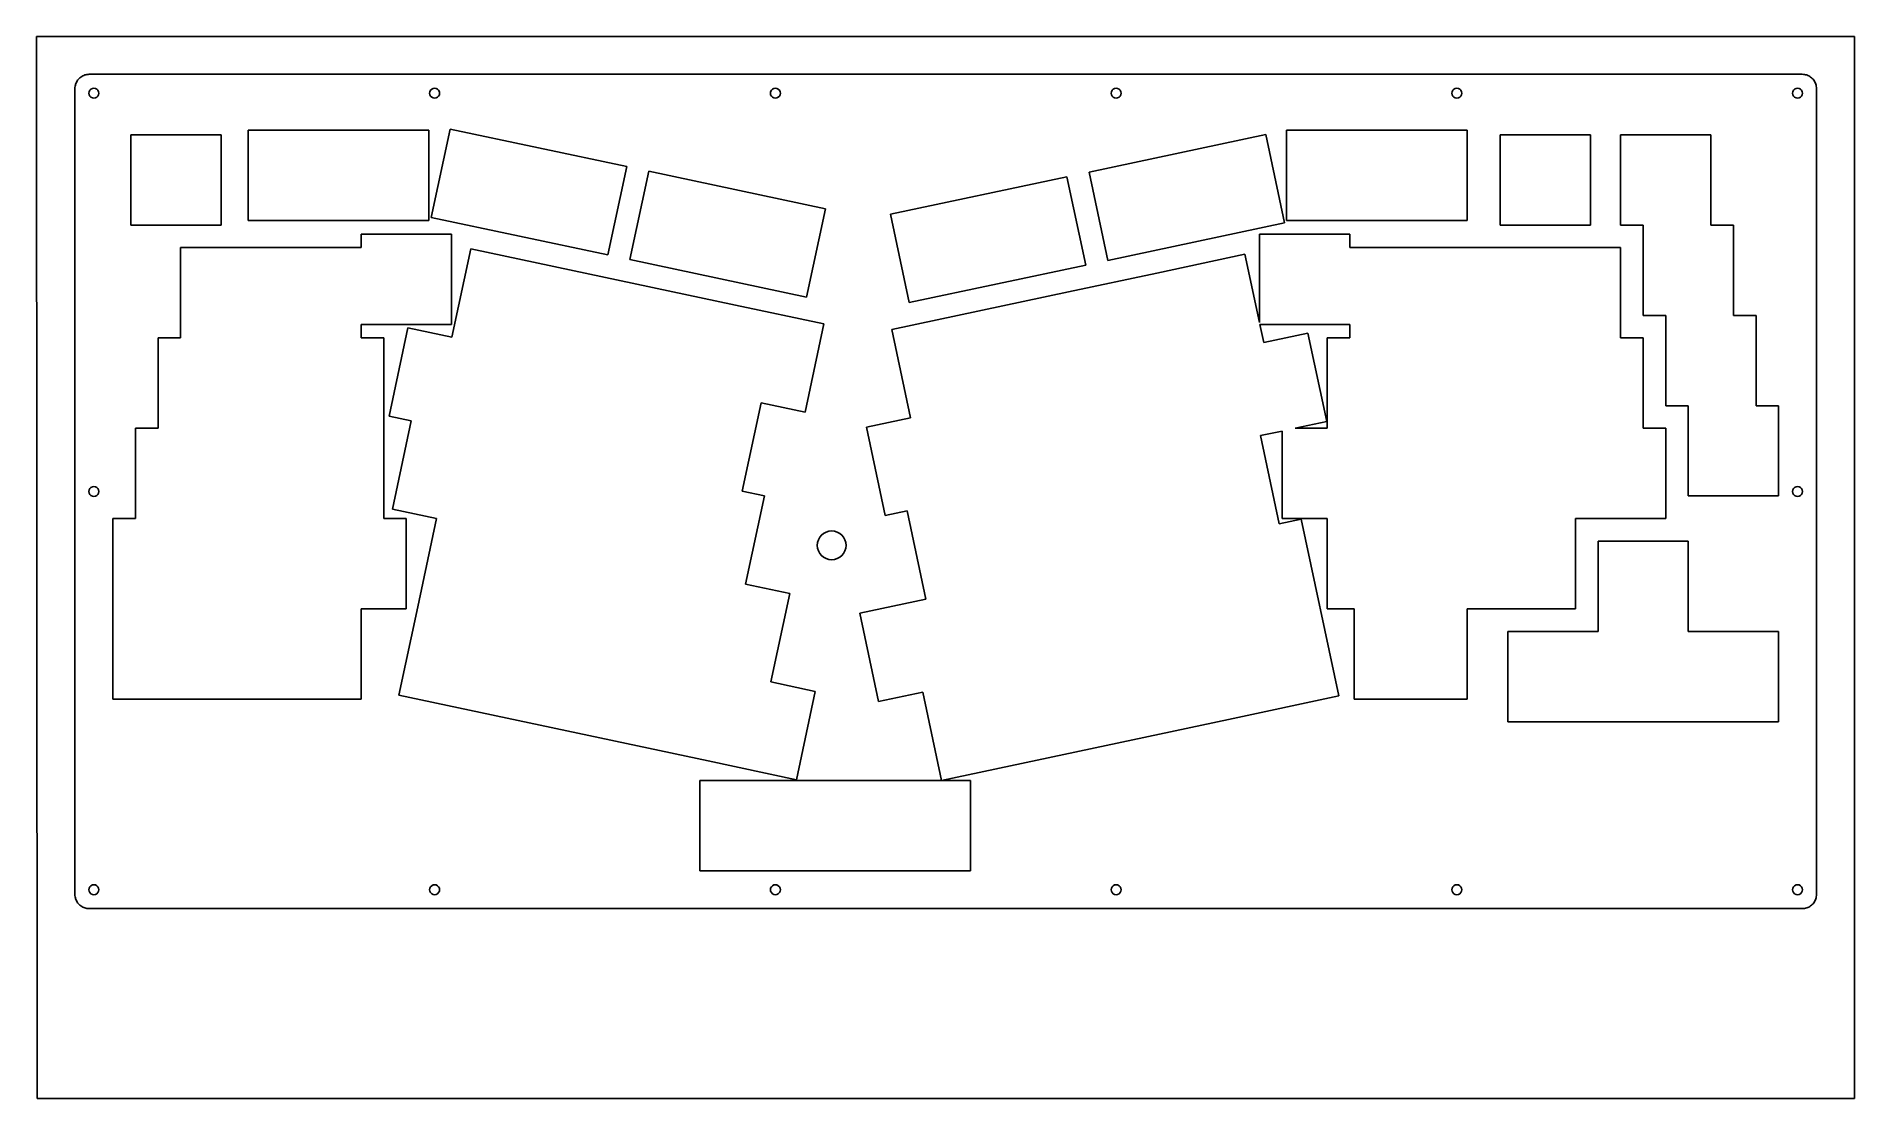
# Model space of a CAD drawing. Extents: x -8 to 376, y -40 to 184.
import ezdxf

# ---------------------------------------------------------------- set-up
doc = ezdxf.new("R2010")
doc.units = 0
doc.header["$MEASUREMENT"] = 0

msp = doc.modelspace()

# ---------------------------------------------------------------- linework, layer by layer
at = {"color": 0}
for p, q in [((-7.904915, -39.797572), (-8.046862, 184.294)), ((-8.046862, 184.294), (375.61408, 184.294)), ((375.61408, 184.294), (375.561283, -39.802893)), ((0.095085, 173.294), (0.104731, 173.53)), ((0.095085, 173.294), (0.104731, 173.53)), ((0.095085, 3.27284), (0.095085, 173.294)), ((0.095085, 3.27284), (0.095085, 173.294)), ((0.104731, 173.53), (0.130914, 173.764)), ((0.104731, 173.53), (0.130914, 173.764)), ((0.130914, 173.764), (0.177767, 173.994)), ((0.130914, 173.764), (0.177767, 173.994)), ((0.177767, 173.994), (0.241157, 174.221)), ((0.177767, 173.994), (0.241157, 174.221)), ((0.241157, 174.221), (0.323839, 174.442)), ((0.241157, 174.221), (0.323839, 174.442)), ((0.323839, 174.442), (0.421679, 174.655)), ((0.323839, 174.442), (0.421679, 174.655)), ((0.421679, 174.655), (0.537436, 174.862)), ((0.421679, 174.655), (0.537436, 174.862)), ((0.537436, 174.862), (0.666972, 175.058)), ((0.537436, 174.862), (0.666972, 175.058)), ((0.666972, 175.058), (0.813043, 175.242)), ((0.666972, 175.058), (0.813043, 175.242)), ((0.813043, 175.242), (0.972894, 175.416)), ((0.813043, 175.242), (0.972894, 175.416)), ((0.972894, 175.416), (1.14653, 175.576)), ((0.972894, 175.416), (1.14653, 175.576)), ((1.14653, 175.576), (1.33119, 175.722)), ((1.14653, 175.576), (1.33119, 175.722)), ((1.33119, 175.722), (1.52687, 175.852)), ((1.33119, 175.722), (1.52687, 175.852)), ((1.52687, 175.852), (1.73357, 175.967)), ((1.52687, 175.852), (1.73357, 175.967)), ((1.73357, 175.967), (1.94717, 176.065)), ((1.73357, 175.967), (1.94717, 176.065)), ((1.94717, 176.065), (2.16765, 176.148)), ((1.94717, 176.065), (2.16765, 176.148)), ((2.16765, 176.148), (2.39503, 176.211)), ((2.16765, 176.148), (2.39503, 176.211)), ((2.39503, 176.211), (2.62516, 176.258)), ((2.39503, 176.211), (2.62516, 176.258)), ((2.62516, 176.258), (2.85943, 176.284)), ((2.62516, 176.258), (2.85943, 176.284)), ((2.85943, 176.284), (3.09507, 176.294)), ((2.85943, 176.284), (3.09507, 176.294)), ((3.09507, 176.294), (364.568, 176.294)), ((3.09507, 176.294), (364.568, 176.294)), ((3.24528, 172.911), (3.09507, 172.619)), ((3.24528, 172.911), (3.09507, 172.619)), ((3.47817, 173.144), (3.24528, 172.911)), ((3.47817, 173.144), (3.24528, 172.911)), ((3.77031, 173.294), (3.47817, 173.144)), ((3.77031, 173.294), (3.47817, 173.144)), ((4.09554, 173.343), (3.77031, 173.294)), ((4.09554, 173.343), (3.77031, 173.294)), ((4.41935, 173.294), (4.09554, 173.343)), ((4.41935, 173.294), (4.09554, 173.343)), ((4.7129, 173.144), (4.41935, 173.294)), ((4.7129, 173.144), (4.41935, 173.294)), ((4.94439, 172.911), (4.7129, 173.144)), ((4.94439, 172.911), (4.7129, 173.144)), ((5.09323, 172.619), (4.94439, 172.911)), ((5.09323, 172.619), (4.94439, 172.911)), ((75.1403, 172.911), (74.9914, 172.619)), ((75.1403, 172.911), (74.9914, 172.619)), ((75.3731, 173.144), (75.1403, 172.911)), ((75.3731, 173.144), (75.1403, 172.911)), ((75.6652, 173.294), (75.3731, 173.144)), ((75.6652, 173.294), (75.3731, 173.144)), ((75.989, 173.343), (75.6652, 173.294)), ((75.989, 173.343), (75.6652, 173.294)), ((76.3143, 173.294), (75.989, 173.343)), ((76.3143, 173.294), (75.989, 173.343)), ((76.6064, 173.144), (76.3143, 173.294)), ((76.6064, 173.144), (76.3143, 173.294)), ((76.8396, 172.911), (76.6064, 173.144)), ((76.8396, 172.911), (76.6064, 173.144)), ((76.9881, 172.619), (76.8396, 172.911)), ((76.9881, 172.619), (76.8396, 172.911)), ((147.034, 172.911), (146.885, 172.619)), ((147.034, 172.911), (146.885, 172.619)), ((147.267, 173.144), (147.034, 172.911)), ((147.267, 173.144), (147.034, 172.911)), ((147.559, 173.294), (147.267, 173.144)), ((147.559, 173.294), (147.267, 173.144)), ((147.884, 173.343), (147.559, 173.294)), ((147.884, 173.343), (147.559, 173.294)), ((148.208, 173.294), (147.884, 173.343)), ((148.208, 173.294), (147.884, 173.343)), ((148.501, 173.144), (148.208, 173.294)), ((148.501, 173.144), (148.208, 173.294)), ((148.733, 172.911), (148.501, 173.144)), ((148.733, 172.911), (148.501, 173.144)), ((148.883, 172.619), (148.733, 172.911)), ((148.883, 172.619), (148.733, 172.911)), ((218.929, 172.911), (218.78, 172.619)), ((218.929, 172.911), (218.78, 172.619)), ((219.162, 173.144), (218.929, 172.911)), ((219.162, 173.144), (218.929, 172.911)), ((219.454, 173.294), (219.162, 173.144)), ((219.454, 173.294), (219.162, 173.144)), ((219.779, 173.343), (219.454, 173.294)), ((219.779, 173.343), (219.454, 173.294)), ((220.103, 173.294), (219.779, 173.343)), ((220.103, 173.294), (219.779, 173.343)), ((220.396, 173.144), (220.103, 173.294)), ((220.396, 173.144), (220.103, 173.294)), ((220.628, 172.911), (220.396, 173.144)), ((220.628, 172.911), (220.396, 173.144)), ((220.777, 172.619), (220.628, 172.911)), ((220.777, 172.619), (220.628, 172.911)), ((290.824, 172.911), (290.675, 172.619)), ((290.824, 172.911), (290.675, 172.619)), ((291.057, 173.144), (290.824, 172.911)), ((291.057, 173.144), (290.824, 172.911)), ((291.349, 173.294), (291.057, 173.144)), ((291.349, 173.294), (291.057, 173.144)), ((291.673, 173.343), (291.349, 173.294)), ((291.673, 173.343), (291.349, 173.294)), ((291.998, 173.294), (291.673, 173.343)), ((291.998, 173.294), (291.673, 173.343)), ((292.29, 173.144), (291.998, 173.294)), ((292.29, 173.144), (291.998, 173.294)), ((292.523, 172.911), (292.29, 173.144)), ((292.523, 172.911), (292.29, 173.144)), ((292.672, 172.619), (292.523, 172.911)), ((292.672, 172.619), (292.523, 172.911)), ((362.719, 172.911), (362.571, 172.619)), ((362.719, 172.911), (362.571, 172.619)), ((362.952, 173.144), (362.719, 172.911)), ((362.952, 173.144), (362.719, 172.911)), ((363.245, 173.294), (362.952, 173.144)), ((363.245, 173.294), (362.952, 173.144)), ((363.569, 173.343), (363.245, 173.294)), ((363.569, 173.343), (363.245, 173.294)), ((363.894, 173.294), (363.569, 173.343)), ((363.894, 173.294), (363.569, 173.343)), ((364.187, 173.144), (363.894, 173.294)), ((364.187, 173.144), (363.894, 173.294)), ((364.419, 172.911), (364.187, 173.144)), ((364.419, 172.911), (364.187, 173.144)), ((364.568, 172.619), (364.419, 172.911)), ((364.568, 172.619), (364.419, 172.911)), ((364.568, 176.294), (364.804, 176.284)), ((364.568, 176.294), (364.804, 176.284)), ((364.804, 176.284), (365.037, 176.258)), ((364.804, 176.284), (365.037, 176.258)), ((365.037, 176.258), (365.27, 176.211)), ((365.037, 176.258), (365.27, 176.211)), ((365.27, 176.211), (365.495, 176.148)), ((365.27, 176.211), (365.495, 176.148)), ((365.495, 176.148), (365.718, 176.065)), ((365.495, 176.148), (365.718, 176.065)), ((365.718, 176.065), (365.933, 175.967)), ((365.718, 176.065), (365.933, 175.967)), ((365.933, 175.967), (366.134, 175.852)), ((365.933, 175.967), (366.134, 175.852)), ((366.134, 175.852), (366.332, 175.722)), ((366.134, 175.852), (366.332, 175.722)), ((366.332, 175.722), (366.518, 175.576)), ((366.332, 175.722), (366.518, 175.576)), ((366.518, 175.576), (366.688, 175.416)), ((366.518, 175.576), (366.688, 175.416)), ((366.688, 175.416), (366.85, 175.242)), ((366.688, 175.416), (366.85, 175.242)), ((366.85, 175.242), (366.995, 175.058)), ((366.85, 175.242), (366.995, 175.058)), ((366.995, 175.058), (367.125, 174.862)), ((366.995, 175.058), (367.125, 174.862)), ((367.125, 174.862), (367.242, 174.655)), ((367.125, 174.862), (367.242, 174.655)), ((367.242, 174.655), (367.34, 174.442)), ((367.242, 174.655), (367.34, 174.442)), ((367.34, 174.442), (367.422, 174.221)), ((367.34, 174.442), (367.422, 174.221)), ((367.422, 174.221), (367.485, 173.994)), ((367.422, 174.221), (367.485, 173.994)), ((367.485, 173.994), (367.531, 173.764)), ((367.485, 173.994), (367.531, 173.764)), ((367.531, 173.764), (367.559, 173.53)), ((367.531, 173.764), (367.559, 173.53)), ((367.559, 173.53), (367.57, 173.294)), ((367.559, 173.53), (367.57, 173.294)), ((367.57, 173.294), (367.57, 3.27284)), ((367.57, 173.294), (367.57, 3.27284)), ((3.09507, 172.619), (3.04409, 172.293)), ((3.09507, 172.619), (3.04409, 172.293)), ((3.04409, 172.293), (3.09507, 171.97)), ((3.04409, 172.293), (3.09507, 171.97)), ((3.09507, 171.97), (3.24528, 171.676)), ((3.09507, 171.97), (3.24528, 171.676)), ((3.24528, 171.676), (3.47817, 171.444)), ((3.24528, 171.676), (3.47817, 171.444)), ((3.47817, 171.444), (3.77031, 171.296)), ((3.47817, 171.444), (3.77031, 171.296)), ((3.77031, 171.296), (4.09554, 171.243)), ((3.77031, 171.296), (4.09554, 171.243)), ((4.09554, 171.243), (4.41935, 171.296)), ((4.09554, 171.243), (4.41935, 171.296)), ((4.41935, 171.296), (4.7129, 171.444)), ((4.41935, 171.296), (4.7129, 171.444)), ((4.7129, 171.444), (4.94439, 171.676)), ((4.7129, 171.444), (4.94439, 171.676)), ((4.94439, 171.676), (5.09323, 171.97)), ((4.94439, 171.676), (5.09323, 171.97)), ((5.14558, 172.293), (5.09323, 172.619)), ((5.14558, 172.293), (5.09323, 172.619)), ((5.09323, 171.97), (5.14558, 172.293)), ((5.09323, 171.97), (5.14558, 172.293)), ((74.9914, 172.619), (74.9392, 172.293)), ((74.9914, 172.619), (74.9392, 172.293)), ((74.9392, 172.293), (74.9914, 171.97)), ((74.9392, 172.293), (74.9914, 171.97)), ((74.9914, 171.97), (75.1403, 171.676)), ((74.9914, 171.97), (75.1403, 171.676)), ((75.1403, 171.676), (75.3731, 171.444)), ((75.1403, 171.676), (75.3731, 171.444)), ((75.3731, 171.444), (75.6652, 171.296)), ((75.3731, 171.444), (75.6652, 171.296)), ((75.6652, 171.296), (75.989, 171.243)), ((75.6652, 171.296), (75.989, 171.243)), ((75.989, 171.243), (76.3143, 171.296)), ((75.989, 171.243), (76.3143, 171.296)), ((76.3143, 171.296), (76.6064, 171.444)), ((76.3143, 171.296), (76.6064, 171.444)), ((76.6064, 171.444), (76.8396, 171.676)), ((76.6064, 171.444), (76.8396, 171.676)), ((76.8396, 171.676), (76.9881, 171.97)), ((76.8396, 171.676), (76.9881, 171.97)), ((77.0393, 172.293), (76.9881, 172.619)), ((77.0393, 172.293), (76.9881, 172.619)), ((76.9881, 171.97), (77.0393, 172.293)), ((76.9881, 171.97), (77.0393, 172.293)), ((146.885, 172.619), (146.834, 172.293)), ((146.885, 172.619), (146.834, 172.293)), ((146.834, 172.293), (146.885, 171.97)), ((146.834, 172.293), (146.885, 171.97)), ((146.885, 171.97), (147.034, 171.676)), ((146.885, 171.97), (147.034, 171.676)), ((147.034, 171.676), (147.267, 171.444)), ((147.034, 171.676), (147.267, 171.444)), ((147.267, 171.444), (147.559, 171.296)), ((147.267, 171.444), (147.559, 171.296)), ((147.559, 171.296), (147.884, 171.243)), ((147.559, 171.296), (147.884, 171.243)), ((147.884, 171.243), (148.208, 171.296)), ((147.884, 171.243), (148.208, 171.296)), ((148.208, 171.296), (148.501, 171.444)), ((148.208, 171.296), (148.501, 171.444)), ((148.501, 171.444), (148.733, 171.676)), ((148.501, 171.444), (148.733, 171.676)), ((148.733, 171.676), (148.883, 171.97)), ((148.733, 171.676), (148.883, 171.97)), ((148.934, 172.293), (148.883, 172.619)), ((148.934, 172.293), (148.883, 172.619)), ((148.883, 171.97), (148.934, 172.293)), ((148.883, 171.97), (148.934, 172.293)), ((218.78, 172.619), (218.729, 172.293)), ((218.78, 172.619), (218.729, 172.293)), ((218.729, 172.293), (218.78, 171.97)), ((218.729, 172.293), (218.78, 171.97)), ((218.78, 171.97), (218.929, 171.676)), ((218.78, 171.97), (218.929, 171.676)), ((218.929, 171.676), (219.162, 171.444)), ((218.929, 171.676), (219.162, 171.444)), ((219.162, 171.444), (219.454, 171.296)), ((219.162, 171.444), (219.454, 171.296)), ((219.454, 171.296), (219.779, 171.243)), ((219.454, 171.296), (219.779, 171.243)), ((219.779, 171.243), (220.103, 171.296)), ((219.779, 171.243), (220.103, 171.296)), ((220.103, 171.296), (220.396, 171.444)), ((220.103, 171.296), (220.396, 171.444)), ((220.396, 171.444), (220.628, 171.676)), ((220.396, 171.444), (220.628, 171.676)), ((220.628, 171.676), (220.777, 171.97)), ((220.628, 171.676), (220.777, 171.97)), ((220.829, 172.293), (220.777, 172.619)), ((220.829, 172.293), (220.777, 172.619)), ((220.777, 171.97), (220.829, 172.293)), ((220.777, 171.97), (220.829, 172.293)), ((290.675, 172.619), (290.624, 172.293)), ((290.675, 172.619), (290.624, 172.293)), ((290.624, 172.293), (290.675, 171.97)), ((290.624, 172.293), (290.675, 171.97)), ((290.675, 171.97), (290.824, 171.676)), ((290.675, 171.97), (290.824, 171.676)), ((290.824, 171.676), (291.057, 171.444)), ((290.824, 171.676), (291.057, 171.444)), ((291.057, 171.444), (291.349, 171.296)), ((291.057, 171.444), (291.349, 171.296)), ((291.349, 171.296), (291.673, 171.243)), ((291.349, 171.296), (291.673, 171.243)), ((291.673, 171.243), (291.998, 171.296)), ((291.673, 171.243), (291.998, 171.296)), ((291.998, 171.296), (292.29, 171.444)), ((291.998, 171.296), (292.29, 171.444)), ((292.29, 171.444), (292.523, 171.676)), ((292.29, 171.444), (292.523, 171.676)), ((292.523, 171.676), (292.672, 171.97)), ((292.523, 171.676), (292.672, 171.97)), ((292.723, 172.293), (292.672, 172.619)), ((292.723, 172.293), (292.672, 172.619)), ((292.672, 171.97), (292.723, 172.293)), ((292.672, 171.97), (292.723, 172.293)), ((362.571, 172.619), (362.518, 172.293)), ((362.571, 172.619), (362.518, 172.293)), ((362.518, 172.293), (362.571, 171.97)), ((362.518, 172.293), (362.571, 171.97)), ((362.571, 171.97), (362.719, 171.676)), ((362.571, 171.97), (362.719, 171.676)), ((362.719, 171.676), (362.952, 171.444)), ((362.719, 171.676), (362.952, 171.444)), ((362.952, 171.444), (363.245, 171.296)), ((362.952, 171.444), (363.245, 171.296)), ((363.245, 171.296), (363.569, 171.243)), ((363.245, 171.296), (363.569, 171.243)), ((363.569, 171.243), (363.894, 171.296)), ((363.569, 171.243), (363.894, 171.296)), ((363.894, 171.296), (364.187, 171.444)), ((363.894, 171.296), (364.187, 171.444)), ((364.187, 171.444), (364.419, 171.676)), ((364.187, 171.444), (364.419, 171.676)), ((364.419, 171.676), (364.568, 171.97)), ((364.419, 171.676), (364.568, 171.97)), ((364.617, 172.293), (364.568, 172.619)), ((364.617, 172.293), (364.568, 172.619)), ((364.568, 171.97), (364.617, 172.293)), ((364.568, 171.97), (364.617, 172.293)), ((11.9049, 163.532), (30.9563, 163.532)), ((11.9049, 144.48), (11.9049, 163.532)), ((30.9563, 163.532), (30.9563, 144.48)), ((36.6695, 164.484), (74.7709, 164.484)), ((36.6695, 145.433), (36.6695, 164.484)), ((74.7709, 164.484), (74.7709, 145.433)), ((79.2399, 164.735), (75.2796, 146.101)), ((97.875, 160.774), (79.2399, 164.735)), ((251.343, 163.594), (214.074, 155.671)), ((255.305, 144.957), (251.343, 163.594)), ((255.744, 164.484), (293.846, 164.484)), ((255.744, 145.433), (255.744, 164.484)), ((293.846, 164.484), (293.846, 145.433)), ((300.798, 163.532), (319.849, 163.532)), ((300.798, 144.48), (300.798, 163.532)), ((319.849, 163.532), (319.849, 144.48)), ((326.228, 163.532), (326.228, 144.48)), ((345.281, 163.532), (326.228, 163.532)), ((345.281, 144.482), (345.281, 163.532)), ((116.509, 156.814), (97.875, 160.776)), ((97.875, 160.776), (97.875, 160.774)), ((112.548, 138.179), (116.509, 156.814)), ((121.167, 155.824), (117.205, 137.188)), ((158.436, 147.902), (121.167, 155.824)), ((209.418, 154.682), (172.147, 146.76)), ((213.378, 136.046), (209.418, 154.682)), ((214.074, 155.671), (218.035, 137.035)), ((75.2796, 146.101), (112.548, 138.179)), ((154.474, 129.267), (158.436, 147.902)), ((172.147, 146.76), (176.109, 128.125)), ((30.9563, 144.48), (11.9049, 144.48)), ((74.7709, 145.433), (36.6695, 145.433)), ((60.4806, 142.577), (60.4806, 139.719)), ((79.5334, 142.577), (60.4806, 142.577)), ((79.5334, 123.526), (79.5334, 142.577)), ((218.035, 137.035), (255.305, 144.957)), ((250.03, 142.577), (250.03, 123.962)), ((269.081, 142.577), (250.03, 142.577)), ((293.846, 145.433), (255.744, 145.433)), ((269.081, 139.719), (269.081, 142.577)), ((319.849, 144.48), (300.798, 144.48)), ((326.228, 144.48), (330.991, 144.48)), ((330.991, 144.48), (330.991, 125.43)), ((350.044, 144.482), (345.281, 144.482)), ((350.044, 125.432), (350.044, 144.482)), ((60.4806, 139.719), (22.3821, 139.719)), ((22.3821, 139.719), (22.3821, 120.669)), ((83.6069, 139.463), (79.6452, 120.829)), ((139.507, 127.58), (83.6069, 139.463)), ((246.978, 138.321), (228.344, 134.359)), ((250.03, 123.962), (246.978, 138.321)), ((326.231, 139.719), (269.081, 139.719)), ((326.231, 120.669), (326.231, 139.719)), ((117.205, 137.188), (154.474, 129.267)), ((194.743, 132.085), (213.378, 136.046)), ((228.344, 134.36), (209.71, 130.398)), ((228.344, 134.359), (228.344, 134.36)), ((176.109, 128.125), (194.743, 132.085)), ((158.144, 123.621), (139.507, 127.581)), ((139.507, 127.581), (139.507, 127.58)), ((209.71, 130.4), (172.441, 122.477)), ((209.71, 130.398), (209.71, 130.4)), ((60.4834, 120.669), (60.4834, 123.526)), ((60.4834, 123.526), (79.5334, 123.526)), ((70.328, 122.811), (66.3677, 104.174)), ((79.6452, 120.829), (70.328, 122.811)), ((154.182, 104.985), (158.144, 123.621)), ((250.938, 119.687), (250.122, 123.526)), ((250.122, 123.526), (269.08, 123.526)), ((269.08, 123.526), (269.08, 120.669)), ((330.991, 125.43), (335.755, 125.43)), ((335.755, 125.43), (335.755, 106.38)), ((354.806, 125.432), (350.044, 125.432)), ((354.806, 106.382), (354.806, 125.432)), ((22.3821, 120.669), (17.6196, 120.669)), ((17.6196, 120.669), (17.6196, 101.619)), ((65.2459, 120.669), (60.4834, 120.669)), ((65.2459, 82.5694), (65.2459, 120.669)), ((172.441, 122.477), (176.401, 103.843)), ((260.255, 121.667), (250.938, 119.687)), ((264.215, 103.032), (260.255, 121.667)), ((269.08, 120.669), (264.316, 120.669)), ((264.316, 120.669), (264.316, 101.619)), ((330.994, 120.669), (326.231, 120.669)), ((330.994, 101.619), (330.994, 120.669)), ((66.3677, 104.174), (71.0269, 103.185)), ((140.904, 88.3324), (144.865, 106.965)), ((144.865, 106.965), (154.182, 104.985)), ((176.401, 103.843), (167.084, 101.863)), ((335.755, 106.38), (340.516, 106.38)), ((340.516, 106.38), (340.516, 87.3305)), ((359.569, 106.382), (354.806, 106.382)), ((359.569, 87.3305), (359.569, 106.382)), ((17.6196, 101.619), (12.8571, 101.619)), ((12.8571, 101.619), (12.8571, 82.5694)), ((71.0269, 103.185), (67.0648, 84.551)), ((167.084, 101.863), (171.045, 83.228)), ((250.242, 100.061), (254.791, 101.028)), ((254.201, 81.4296), (250.242, 100.061)), ((254.791, 101.028), (254.791, 82.568)), ((257.572, 101.619), (264.215, 103.032)), ((264.316, 101.619), (257.572, 101.619)), ((335.756, 101.619), (330.994, 101.619)), ((335.756, 82.568), (335.756, 101.619)), ((3.09507, 88.6079), (3.04409, 88.284)), ((3.09507, 88.6079), (3.04409, 88.284)), ((3.04409, 88.284), (3.09507, 87.9588)), ((3.04409, 88.284), (3.09507, 87.9588)), ((3.24528, 88.9), (3.09507, 88.6079)), ((3.24528, 88.9), (3.09507, 88.6079)), ((3.47817, 89.1328), (3.24528, 88.9)), ((3.47817, 89.1328), (3.24528, 88.9)), ((3.77031, 89.2817), (3.47817, 89.1328)), ((3.77031, 89.2817), (3.47817, 89.1328)), ((4.09554, 89.3339), (3.77031, 89.2817)), ((4.09554, 89.3339), (3.77031, 89.2817)), ((4.41935, 89.2817), (4.09554, 89.3339)), ((4.41935, 89.2817), (4.09554, 89.3339)), ((4.7129, 89.1328), (4.41935, 89.2817)), ((4.7129, 89.1328), (4.41935, 89.2817)), ((4.94439, 88.9), (4.7129, 89.1328)), ((4.94439, 88.9), (4.7129, 89.1328)), ((5.09323, 88.6079), (4.94439, 88.9)), ((5.09323, 88.6079), (4.94439, 88.9)), ((5.14558, 88.284), (5.09323, 88.6079)), ((5.14558, 88.284), (5.09323, 88.6079)), ((5.09323, 87.9588), (5.14558, 88.284)), ((5.09323, 87.9588), (5.14558, 88.284)), ((145.564, 87.3428), (140.904, 88.3324)), ((362.571, 88.6079), (362.518, 88.284)), ((362.571, 88.6079), (362.518, 88.284)), ((362.518, 88.284), (362.571, 87.9588)), ((362.518, 88.284), (362.571, 87.9588)), ((362.719, 88.9), (362.571, 88.6079)), ((362.719, 88.9), (362.571, 88.6079)), ((362.952, 89.1328), (362.719, 88.9)), ((362.952, 89.1328), (362.719, 88.9)), ((363.245, 89.2817), (362.952, 89.1328)), ((363.245, 89.2817), (362.952, 89.1328)), ((363.569, 89.3339), (363.245, 89.2817)), ((363.569, 89.3339), (363.245, 89.2817)), ((363.894, 89.2817), (363.569, 89.3339)), ((363.894, 89.2817), (363.569, 89.3339)), ((364.187, 89.1328), (363.894, 89.2817)), ((364.187, 89.1328), (363.894, 89.2817)), ((364.419, 88.9), (364.187, 89.1328)), ((364.419, 88.9), (364.187, 89.1328)), ((364.568, 88.6079), (364.419, 88.9)), ((364.568, 88.6079), (364.419, 88.9)), ((364.617, 88.284), (364.568, 88.6079)), ((364.617, 88.284), (364.568, 88.6079)), ((364.568, 87.9588), (364.617, 88.284)), ((364.568, 87.9588), (364.617, 88.284)), ((3.09507, 87.9588), (3.24528, 87.6667)), ((3.09507, 87.9588), (3.24528, 87.6667)), ((3.24528, 87.6667), (3.47817, 87.4339)), ((3.24528, 87.6667), (3.47817, 87.4339)), ((3.47817, 87.4339), (3.77031, 87.285)), ((3.47817, 87.4339), (3.77031, 87.285)), ((3.77031, 87.285), (4.09554, 87.2338)), ((3.77031, 87.285), (4.09554, 87.2338)), ((4.09554, 87.2338), (4.41935, 87.285)), ((4.09554, 87.2338), (4.41935, 87.285)), ((4.41935, 87.285), (4.7129, 87.4339)), ((4.41935, 87.285), (4.7129, 87.4339)), ((4.7129, 87.4339), (4.94439, 87.6667)), ((4.7129, 87.4339), (4.94439, 87.6667)), ((4.94439, 87.6667), (5.09323, 87.9588)), ((4.94439, 87.6667), (5.09323, 87.9588)), ((67.0648, 84.551), (76.382, 82.5708)), ((141.603, 68.7091), (145.564, 87.3428)), ((340.516, 87.3305), (359.569, 87.3305)), ((362.571, 87.9588), (362.719, 87.6667)), ((362.571, 87.9588), (362.719, 87.6667)), ((362.719, 87.6667), (362.952, 87.4339)), ((362.719, 87.6667), (362.952, 87.4339)), ((362.952, 87.4339), (363.245, 87.285)), ((362.952, 87.4339), (363.245, 87.285)), ((363.245, 87.285), (363.569, 87.2338)), ((363.245, 87.285), (363.569, 87.2338)), ((363.569, 87.2338), (363.894, 87.285)), ((363.569, 87.2338), (363.894, 87.285)), ((363.894, 87.285), (364.187, 87.4339)), ((363.894, 87.285), (364.187, 87.4339)), ((364.187, 87.4339), (364.419, 87.6667)), ((364.187, 87.4339), (364.419, 87.6667)), ((364.419, 87.6667), (364.568, 87.9588)), ((364.419, 87.6667), (364.568, 87.9588)), ((12.8571, 82.5694), (8.09459, 82.5694)), ((8.09459, 82.5694), (8.09459, 44.468)), ((70.0084, 82.5694), (65.2459, 82.5694)), ((70.0084, 63.518), (70.0084, 82.5694)), ((76.382, 82.5708), (72.4214, 63.9367)), ((171.045, 83.228), (175.704, 84.2176)), ((175.704, 84.2176), (179.664, 65.5849)), ((258.859, 82.4191), (254.201, 81.4296)), ((254.791, 82.568), (264.316, 82.568)), ((266.781, 45.1499), (258.859, 82.4191)), ((264.316, 82.568), (264.316, 63.518)), ((316.706, 63.518), (316.706, 82.568)), ((316.706, 82.568), (335.756, 82.568)), ((321.466, 77.8069), (321.466, 58.7569)), ((340.519, 77.8069), (321.466, 77.8069)), ((340.519, 58.7569), (340.519, 77.8069)), ((150.92, 66.7286), (141.603, 68.7091)), ((146.958, 48.0949), (150.92, 66.7286)), ((179.664, 65.5849), (165.688, 62.6152)), ((60.4834, 44.468), (60.4834, 63.518)), ((60.4834, 63.518), (70.0084, 63.518)), ((72.4228, 63.9367), (68.4611, 45.303)), ((72.4214, 63.9367), (72.4228, 63.9367)), ((165.688, 62.6152), (169.649, 43.9787)), ((264.316, 63.518), (270.032, 63.518)), ((270.032, 63.518), (270.032, 44.468)), ((293.846, 44.468), (293.846, 63.518)), ((293.846, 63.518), (316.706, 63.518)), ((321.466, 58.7569), (302.416, 58.7569)), ((302.416, 58.7569), (302.416, 39.7055)), ((359.569, 58.7569), (340.519, 58.7569)), ((359.569, 39.7055), (359.569, 58.7569)), ((156.275, 46.1148), (146.958, 48.0949)), ((152.315, 27.4794), (156.275, 46.1148)), ((8.09459, 44.468), (60.4834, 44.468)), ((68.4611, 45.303), (133.681, 31.4399)), ((169.649, 43.9787), (178.966, 45.9602)), ((178.966, 45.9602), (182.928, 27.3265)), ((243.487, 40.1987), (266.781, 45.1499)), ((270.032, 44.468), (293.846, 44.468)), ((182.928, 27.3265), (243.487, 40.1987)), ((302.416, 39.7055), (359.569, 39.7055)), ((133.681, 31.4399), (152.315, 27.4794)), ((131.918, 27.3237), (189.071, 27.3237)), ((131.918, 8.27236), (131.918, 27.3237)), ((189.071, 27.3237), (189.071, 8.27236)), ((189.071, 8.27236), (131.918, 8.27236)), ((3.09507, 4.59715), (3.04409, 4.27193)), ((3.09507, 4.59715), (3.04409, 4.27193)), ((3.04409, 4.27193), (3.09507, 3.94808)), ((3.04409, 4.27193), (3.09507, 3.94808)), ((3.24528, 4.89066), (3.09507, 4.59715)), ((3.24528, 4.89066), (3.09507, 4.59715)), ((3.09507, 3.94808), (3.24528, 3.65594)), ((3.09507, 3.94808), (3.24528, 3.65594)), ((3.47817, 5.12216), (3.24528, 4.89066)), ((3.47817, 5.12216), (3.24528, 4.89066)), ((3.77031, 5.27099), (3.47817, 5.12216)), ((3.77031, 5.27099), (3.47817, 5.12216)), ((4.09554, 5.32197), (3.77031, 5.27099)), ((4.09554, 5.32197), (3.77031, 5.27099)), ((4.41935, 5.27099), (4.09554, 5.32197)), ((4.41935, 5.27099), (4.09554, 5.32197)), ((4.7129, 5.12216), (4.41935, 5.27099)), ((4.7129, 5.12216), (4.41935, 5.27099)), ((4.94439, 4.89066), (4.7129, 5.12216)), ((4.94439, 4.89066), (4.7129, 5.12216)), ((5.09323, 4.59715), (4.94439, 4.89066)), ((5.09323, 4.59715), (4.94439, 4.89066)), ((4.94439, 3.65594), (5.09323, 3.94808)), ((4.94439, 3.65594), (5.09323, 3.94808)), ((5.14558, 4.27193), (5.09323, 4.59715)), ((5.14558, 4.27193), (5.09323, 4.59715)), ((5.09323, 3.94808), (5.14558, 4.27193)), ((5.09323, 3.94808), (5.14558, 4.27193)), ((74.9914, 4.59715), (74.9392, 4.27193)), ((74.9914, 4.59715), (74.9392, 4.27193)), ((74.9392, 4.27193), (74.9914, 3.94808)), ((74.9392, 4.27193), (74.9914, 3.94808)), ((75.1403, 4.89066), (74.9914, 4.59715)), ((75.1403, 4.89066), (74.9914, 4.59715)), ((74.9914, 3.94808), (75.1403, 3.65594)), ((74.9914, 3.94808), (75.1403, 3.65594)), ((75.3731, 5.12216), (75.1403, 4.89066)), ((75.3731, 5.12216), (75.1403, 4.89066)), ((75.6652, 5.27099), (75.3731, 5.12216)), ((75.6652, 5.27099), (75.3731, 5.12216)), ((75.989, 5.32197), (75.6652, 5.27099)), ((75.989, 5.32197), (75.6652, 5.27099)), ((76.3143, 5.27099), (75.989, 5.32197)), ((76.3143, 5.27099), (75.989, 5.32197)), ((76.6064, 5.12216), (76.3143, 5.27099)), ((76.6064, 5.12216), (76.3143, 5.27099)), ((76.8396, 4.89066), (76.6064, 5.12216)), ((76.8396, 4.89066), (76.6064, 5.12216)), ((76.9881, 4.59715), (76.8396, 4.89066)), ((76.9881, 4.59715), (76.8396, 4.89066)), ((76.8396, 3.65594), (76.9881, 3.94808)), ((76.8396, 3.65594), (76.9881, 3.94808)), ((77.0393, 4.27193), (76.9881, 4.59715)), ((77.0393, 4.27193), (76.9881, 4.59715)), ((76.9881, 3.94808), (77.0393, 4.27193)), ((76.9881, 3.94808), (77.0393, 4.27193)), ((146.885, 4.59715), (146.834, 4.27193)), ((146.885, 4.59715), (146.834, 4.27193)), ((146.834, 4.27193), (146.885, 3.94808)), ((146.834, 4.27193), (146.885, 3.94808)), ((147.034, 4.89066), (146.885, 4.59715)), ((147.034, 4.89066), (146.885, 4.59715)), ((146.885, 3.94808), (147.034, 3.65594)), ((146.885, 3.94808), (147.034, 3.65594)), ((147.267, 5.12216), (147.034, 4.89066)), ((147.267, 5.12216), (147.034, 4.89066)), ((147.559, 5.27099), (147.267, 5.12216)), ((147.559, 5.27099), (147.267, 5.12216)), ((147.884, 5.32197), (147.559, 5.27099)), ((147.884, 5.32197), (147.559, 5.27099)), ((148.208, 5.27099), (147.884, 5.32197)), ((148.208, 5.27099), (147.884, 5.32197)), ((148.501, 5.12216), (148.208, 5.27099)), ((148.501, 5.12216), (148.208, 5.27099)), ((148.733, 4.89066), (148.501, 5.12216)), ((148.733, 4.89066), (148.501, 5.12216)), ((148.883, 4.59715), (148.733, 4.89066)), ((148.883, 4.59715), (148.733, 4.89066)), ((148.733, 3.65594), (148.883, 3.94808)), ((148.733, 3.65594), (148.883, 3.94808)), ((148.934, 4.27193), (148.883, 4.59715)), ((148.934, 4.27193), (148.883, 4.59715)), ((148.883, 3.94808), (148.934, 4.27193)), ((148.883, 3.94808), (148.934, 4.27193)), ((218.78, 4.59715), (218.729, 4.27193)), ((218.78, 4.59715), (218.729, 4.27193)), ((218.729, 4.27193), (218.78, 3.94808)), ((218.729, 4.27193), (218.78, 3.94808)), ((218.929, 4.89066), (218.78, 4.59715)), ((218.929, 4.89066), (218.78, 4.59715)), ((218.78, 3.94808), (218.929, 3.65594)), ((218.78, 3.94808), (218.929, 3.65594)), ((219.162, 5.12216), (218.929, 4.89066)), ((219.162, 5.12216), (218.929, 4.89066)), ((219.454, 5.27099), (219.162, 5.12216)), ((219.454, 5.27099), (219.162, 5.12216)), ((219.779, 5.32197), (219.454, 5.27099)), ((219.779, 5.32197), (219.454, 5.27099)), ((220.103, 5.27099), (219.779, 5.32197)), ((220.103, 5.27099), (219.779, 5.32197)), ((220.396, 5.12216), (220.103, 5.27099)), ((220.396, 5.12216), (220.103, 5.27099)), ((220.628, 4.89066), (220.396, 5.12216)), ((220.628, 4.89066), (220.396, 5.12216)), ((220.777, 4.59715), (220.628, 4.89066)), ((220.777, 4.59715), (220.628, 4.89066)), ((220.628, 3.65594), (220.777, 3.94808)), ((220.628, 3.65594), (220.777, 3.94808)), ((220.829, 4.27193), (220.777, 4.59715)), ((220.829, 4.27193), (220.777, 4.59715)), ((220.777, 3.94808), (220.829, 4.27193)), ((220.777, 3.94808), (220.829, 4.27193)), ((290.675, 4.59715), (290.624, 4.27193)), ((290.675, 4.59715), (290.624, 4.27193)), ((290.624, 4.27193), (290.675, 3.94808)), ((290.624, 4.27193), (290.675, 3.94808)), ((290.824, 4.89066), (290.675, 4.59715)), ((290.824, 4.89066), (290.675, 4.59715)), ((290.675, 3.94808), (290.824, 3.65594)), ((290.675, 3.94808), (290.824, 3.65594)), ((291.057, 5.12216), (290.824, 4.89066)), ((291.057, 5.12216), (290.824, 4.89066)), ((291.349, 5.27099), (291.057, 5.12216)), ((291.349, 5.27099), (291.057, 5.12216)), ((291.673, 5.32197), (291.349, 5.27099)), ((291.673, 5.32197), (291.349, 5.27099)), ((291.998, 5.27099), (291.673, 5.32197)), ((291.998, 5.27099), (291.673, 5.32197)), ((292.29, 5.12216), (291.998, 5.27099)), ((292.29, 5.12216), (291.998, 5.27099)), ((292.523, 4.89066), (292.29, 5.12216)), ((292.523, 4.89066), (292.29, 5.12216)), ((292.672, 4.59715), (292.523, 4.89066)), ((292.672, 4.59715), (292.523, 4.89066)), ((292.523, 3.65594), (292.672, 3.94808)), ((292.523, 3.65594), (292.672, 3.94808)), ((292.723, 4.27193), (292.672, 4.59715)), ((292.723, 4.27193), (292.672, 4.59715)), ((292.672, 3.94808), (292.723, 4.27193)), ((292.672, 3.94808), (292.723, 4.27193)), ((362.571, 4.59715), (362.518, 4.27193)), ((362.571, 4.59715), (362.518, 4.27193)), ((362.518, 4.27193), (362.571, 3.94808)), ((362.518, 4.27193), (362.571, 3.94808)), ((362.719, 4.89066), (362.571, 4.59715)), ((362.719, 4.89066), (362.571, 4.59715)), ((362.571, 3.94808), (362.719, 3.65594)), ((362.571, 3.94808), (362.719, 3.65594)), ((362.952, 5.12216), (362.719, 4.89066)), ((362.952, 5.12216), (362.719, 4.89066)), ((363.245, 5.27099), (362.952, 5.12216)), ((363.245, 5.27099), (362.952, 5.12216)), ((363.569, 5.32197), (363.245, 5.27099)), ((363.569, 5.32197), (363.245, 5.27099)), ((363.894, 5.27099), (363.569, 5.32197)), ((363.894, 5.27099), (363.569, 5.32197)), ((364.187, 5.12216), (363.894, 5.27099)), ((364.187, 5.12216), (363.894, 5.27099)), ((364.419, 4.89066), (364.187, 5.12216)), ((364.419, 4.89066), (364.187, 5.12216)), ((364.568, 4.59715), (364.419, 4.89066)), ((364.568, 4.59715), (364.419, 4.89066)), ((364.419, 3.65594), (364.568, 3.94808)), ((364.419, 3.65594), (364.568, 3.94808)), ((364.617, 4.27193), (364.568, 4.59715)), ((364.617, 4.27193), (364.568, 4.59715)), ((364.568, 3.94808), (364.617, 4.27193)), ((364.568, 3.94808), (364.617, 4.27193)), ((0.104731, 3.0372), (0.095085, 3.27284)), ((0.104731, 3.0372), (0.095085, 3.27284)), ((0.130914, 2.80293), (0.104731, 3.0372)), ((0.130914, 2.80293), (0.104731, 3.0372)), ((0.177767, 2.5728), (0.130914, 2.80293)), ((0.177767, 2.5728), (0.130914, 2.80293)), ((0.241157, 2.34542), (0.177767, 2.5728)), ((0.241157, 2.34542), (0.177767, 2.5728)), ((0.323839, 2.12494), (0.241157, 2.34542)), ((0.323839, 2.12494), (0.241157, 2.34542)), ((0.421679, 1.91134), (0.323839, 2.12494)), ((0.421679, 1.91134), (0.323839, 2.12494)), ((0.537436, 1.70601), (0.421679, 1.91134)), ((0.537436, 1.70601), (0.421679, 1.91134)), ((0.666972, 1.50895), (0.537436, 1.70601)), ((0.666972, 1.50895), (0.537436, 1.70601)), ((0.813043, 1.3243), (0.666972, 1.50895)), ((0.813043, 1.3243), (0.666972, 1.50895)), ((0.972894, 1.15204), (0.813043, 1.3243)), ((0.972894, 1.15204), (0.813043, 1.3243)), ((1.14653, 0.990808), (0.972894, 1.15204)), ((1.14653, 0.990808), (0.972894, 1.15204)), ((1.33119, 0.844737), (1.14653, 0.990808)), ((1.33119, 0.844737), (1.14653, 0.990808)), ((1.52687, 0.7152), (1.33119, 0.844737)), ((1.52687, 0.7152), (1.33119, 0.844737)), ((1.73357, 0.599447), (1.52687, 0.7152)), ((1.73357, 0.599447), (1.52687, 0.7152)), ((1.94717, 0.501608), (1.73357, 0.599447)), ((1.94717, 0.501608), (1.73357, 0.599447)), ((2.16765, 0.418924), (1.94717, 0.501608)), ((2.16765, 0.418924), (1.94717, 0.501608)), ((2.39503, 0.355533), (2.16765, 0.418924)), ((2.39503, 0.355533), (2.16765, 0.418924)), ((2.62516, 0.310059), (2.39503, 0.355533)), ((2.62516, 0.310059), (2.39503, 0.355533)), ((2.85943, 0.282498), (2.62516, 0.310059)), ((2.85943, 0.282498), (2.62516, 0.310059)), ((3.09507, 0.272852), (2.85943, 0.282498)), ((3.09507, 0.272852), (2.85943, 0.282498)), ((364.568, 0.272852), (3.09507, 0.272852)), ((364.568, 0.272852), (3.09507, 0.272852)), ((3.24528, 3.65594), (3.47817, 3.42305)), ((3.24528, 3.65594), (3.47817, 3.42305)), ((3.47817, 3.42305), (3.77031, 3.27422)), ((3.47817, 3.42305), (3.77031, 3.27422)), ((3.77031, 3.27422), (4.09554, 3.22185)), ((3.77031, 3.27422), (4.09554, 3.22185)), ((4.09554, 3.22185), (4.41935, 3.27422)), ((4.09554, 3.22185), (4.41935, 3.27422)), ((4.41935, 3.27422), (4.7129, 3.42305)), ((4.41935, 3.27422), (4.7129, 3.42305)), ((4.7129, 3.42305), (4.94439, 3.65594)), ((4.7129, 3.42305), (4.94439, 3.65594)), ((75.1403, 3.65594), (75.3731, 3.42305)), ((75.1403, 3.65594), (75.3731, 3.42305)), ((75.3731, 3.42305), (75.6652, 3.27422)), ((75.3731, 3.42305), (75.6652, 3.27422)), ((75.6652, 3.27422), (75.989, 3.22185)), ((75.6652, 3.27422), (75.989, 3.22185)), ((75.989, 3.22185), (76.3143, 3.27422)), ((75.989, 3.22185), (76.3143, 3.27422)), ((76.3143, 3.27422), (76.6064, 3.42305)), ((76.3143, 3.27422), (76.6064, 3.42305)), ((76.6064, 3.42305), (76.8396, 3.65594)), ((76.6064, 3.42305), (76.8396, 3.65594)), ((147.034, 3.65594), (147.267, 3.42305)), ((147.034, 3.65594), (147.267, 3.42305)), ((147.267, 3.42305), (147.559, 3.27422)), ((147.267, 3.42305), (147.559, 3.27422)), ((147.559, 3.27422), (147.884, 3.22185)), ((147.559, 3.27422), (147.884, 3.22185)), ((147.884, 3.22185), (148.208, 3.27422)), ((147.884, 3.22185), (148.208, 3.27422)), ((148.208, 3.27422), (148.501, 3.42305)), ((148.208, 3.27422), (148.501, 3.42305)), ((148.501, 3.42305), (148.733, 3.65594)), ((148.501, 3.42305), (148.733, 3.65594)), ((218.929, 3.65594), (219.162, 3.42305)), ((218.929, 3.65594), (219.162, 3.42305)), ((219.162, 3.42305), (219.454, 3.27422)), ((219.162, 3.42305), (219.454, 3.27422)), ((219.454, 3.27422), (219.779, 3.22185)), ((219.454, 3.27422), (219.779, 3.22185)), ((219.779, 3.22185), (220.103, 3.27422)), ((219.779, 3.22185), (220.103, 3.27422)), ((220.103, 3.27422), (220.396, 3.42305)), ((220.103, 3.27422), (220.396, 3.42305)), ((220.396, 3.42305), (220.628, 3.65594)), ((220.396, 3.42305), (220.628, 3.65594)), ((290.824, 3.65594), (291.057, 3.42305)), ((290.824, 3.65594), (291.057, 3.42305)), ((291.057, 3.42305), (291.349, 3.27422)), ((291.057, 3.42305), (291.349, 3.27422)), ((291.349, 3.27422), (291.673, 3.22185)), ((291.349, 3.27422), (291.673, 3.22185)), ((291.673, 3.22185), (291.998, 3.27422)), ((291.673, 3.22185), (291.998, 3.27422)), ((291.998, 3.27422), (292.29, 3.42305)), ((291.998, 3.27422), (292.29, 3.42305)), ((292.29, 3.42305), (292.523, 3.65594)), ((292.29, 3.42305), (292.523, 3.65594)), ((362.719, 3.65594), (362.952, 3.42305)), ((362.719, 3.65594), (362.952, 3.42305)), ((362.952, 3.42305), (363.245, 3.27422)), ((362.952, 3.42305), (363.245, 3.27422)), ((363.245, 3.27422), (363.569, 3.22185)), ((363.245, 3.27422), (363.569, 3.22185)), ((363.569, 3.22185), (363.894, 3.27422)), ((363.569, 3.22185), (363.894, 3.27422)), ((363.894, 3.27422), (364.187, 3.42305)), ((363.894, 3.27422), (364.187, 3.42305)), ((364.187, 3.42305), (364.419, 3.65594)), ((364.187, 3.42305), (364.419, 3.65594)), ((364.804, 0.282498), (364.568, 0.272852)), ((364.804, 0.282498), (364.568, 0.272852)), ((365.037, 0.310059), (364.804, 0.282498)), ((365.037, 0.310059), (364.804, 0.282498)), ((365.27, 0.355533), (365.037, 0.310059)), ((365.27, 0.355533), (365.037, 0.310059)), ((365.495, 0.418924), (365.27, 0.355533)), ((365.495, 0.418924), (365.27, 0.355533)), ((365.718, 0.501608), (365.495, 0.418924)), ((365.718, 0.501608), (365.495, 0.418924)), ((365.933, 0.599447), (365.718, 0.501608)), ((365.933, 0.599447), (365.718, 0.501608)), ((366.134, 0.7152), (365.933, 0.599447)), ((366.134, 0.7152), (365.933, 0.599447)), ((366.332, 0.844737), (366.134, 0.7152)), ((366.332, 0.844737), (366.134, 0.7152)), ((366.518, 0.990808), (366.332, 0.844737)), ((366.518, 0.990808), (366.332, 0.844737)), ((366.688, 1.15204), (366.518, 0.990808)), ((366.688, 1.15204), (366.518, 0.990808)), ((366.85, 1.3243), (366.688, 1.15204)), ((366.85, 1.3243), (366.688, 1.15204)), ((366.995, 1.50895), (366.85, 1.3243)), ((366.995, 1.50895), (366.85, 1.3243)), ((367.125, 1.70601), (366.995, 1.50895)), ((367.125, 1.70601), (366.995, 1.50895)), ((367.242, 1.91134), (367.125, 1.70601)), ((367.242, 1.91134), (367.125, 1.70601)), ((367.34, 2.12494), (367.242, 1.91134)), ((367.34, 2.12494), (367.242, 1.91134)), ((367.422, 2.34542), (367.34, 2.12494)), ((367.422, 2.34542), (367.34, 2.12494)), ((367.485, 2.5728), (367.422, 2.34542)), ((367.485, 2.5728), (367.422, 2.34542)), ((367.531, 2.80293), (367.485, 2.5728)), ((367.531, 2.80293), (367.485, 2.5728)), ((367.559, 3.0372), (367.531, 2.80293)), ((367.559, 3.0372), (367.531, 2.80293)), ((367.57, 3.27284), (367.559, 3.0372)), ((367.57, 3.27284), (367.559, 3.0372)), ((375.561283, -39.802893), (-7.904915, -39.797572))]:
    msp.add_line(p, q, dxfattribs=at)
msp.add_circle((159.761072, 76.918747), 3.048)

doc.saveas('drawing.dxf')
